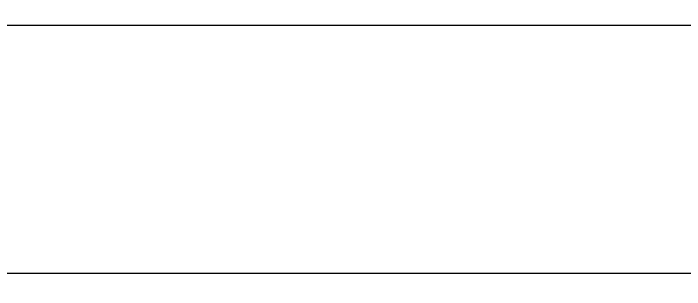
# Model space of a CAD drawing. Extents: x 0 to 1066, y 0 to 761.
# Drawn here: x 804.17 to 835.47, y 390.01 to 402.91 of the extents above; entities that cross this region are included whole.
import ezdxf

# ---------------------------------------------------------------- set-up
doc = ezdxf.new("R2010")
doc.units = 0
doc.header["$MEASUREMENT"] = 0

msp = doc.modelspace()

# ---------------------------------------------------------------- linework, layer by layer
for points in [[(183.390323, 95.266879, 0.000001), (192.989143, 95.254457, 0.000118)], [(329.859243, 95.267872, -0.000023), (352.558836, 95.240684, -0.000004), (375.624384, 95.211821, -0.198594)], [(479.458836, 95.240684, -0.000004), (502.524384, 95.211821, -0.198594)], [(710.559243, 95.267872, -0.000023), (733.258836, 95.240684, -0.000004), (756.324384, 95.211821, -0.198594)], [(416.092229, 95.24091, -0.000004), (439.072908, 95.212432, -0.198597)], [(542.992229, 95.24091, -0.000004), (565.972908, 95.212432, -0.198597)], [(606.442229, 95.24091, -0.000004), (629.422908, 95.212432, -0.198597)], [(669.892229, 95.24091, -0.000004), (692.872908, 95.212432, -0.198597)]]:
    msp.add_lwpolyline(points, format="xyb")
msp.add_lwpolyline([(409.06215, 749.15415), (40.8618, 749.132981), (40.8618, 380.65769), (40.8618, 12.1824), (501.2973, 12.1824), (961.7328, 12.1824), (961.7328, 380.646631), (961.7328, 749.110861), (961.41555, 749.1633, 0.040886), (961.153339, 749.184871, 0.000002), (934.190609, 749.194398, 0.000089), (904.448031, 749.199508, 0.000054), (869.1804, 749.195529, -0.000029), (813.61687, 749.186499, -0.000004), (696.10453, 749.175037, -0.000004), (556.774728, 749.163736, -0.000004)], format="xyb", close=True)
msp.add_lwpolyline([(960.8868, 396.5625), (960.8868, 390.7674), (869.3496, 390.7674), (777.8124, 390.7674), (777.8124, 396.5625), (777.8124, 402.3576), (869.3496, 402.3576), (960.8868, 402.3576)], close=True)

doc.saveas('drawing.dxf')
